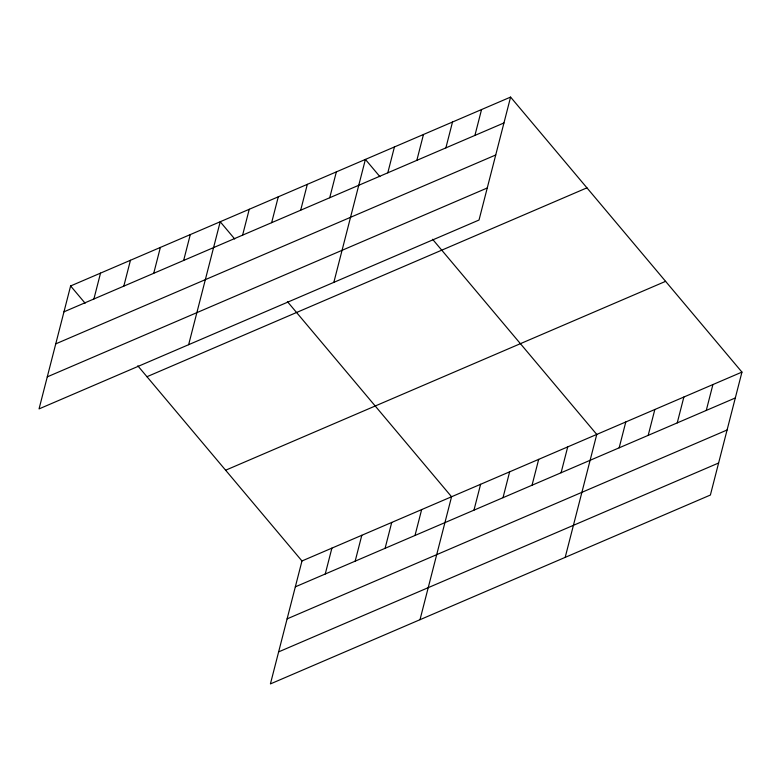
<?xml version="1.0" encoding="UTF-8"?>
<svg xmlns="http://www.w3.org/2000/svg" width="781" height="781" viewBox="0 0 781 781"><rect width="100%" height="100%" fill="white"/><g stroke="black" fill="none" stroke-linecap="round" stroke-linejoin="round"><path stroke-width="1.17" d="M510.589 97.088L70.612 285.963L39.05 408.902L479.026 220.027L510.589 97.088L741.95 372.098L710.388 495.037L270.411 683.912L301.974 560.973L741.95 372.098M93.896 298.977L100.534 273.116M123.808 286.139L130.456 260.268M153.73 273.291L160.369 247.431M183.652 260.454L190.291 234.583M188.641 344.685L220.213 221.745L234.71 238.986M242.608 235.14L249.246 209.279M271.642 222.673L278.28 196.812M300.685 210.206L307.324 184.345M329.719 197.739L336.357 171.879M333.838 282.351L365.401 159.412L379.908 176.652M387.796 172.816L394.434 146.945M416.839 160.349L423.478 134.478M325.247 573.996L331.896 548.135M445.873 147.882L452.511 122.012M355.17 561.148L361.808 535.288M474.916 135.416L481.555 109.545M385.092 548.311L391.73 522.44M415.004 535.463L421.652 509.602M420.002 619.694L451.564 496.755L287.398 301.603M473.96 510.159L480.608 484.288M503.003 497.692L509.642 471.822M532.037 485.226L538.685 459.355M561.08 472.759L567.719 446.898M565.19 557.37L596.762 434.431L432.586 239.279M619.157 447.825L625.796 421.965M648.191 435.359L654.839 409.498M677.234 422.892L683.873 397.031M706.268 410.425L712.916 384.564M63.974 311.824L503.95 122.949M55.754 343.865L495.73 154.98M47.28 376.862L487.256 187.987M146.965 376.715L586.941 187.84M225.621 470.221L665.597 281.345M295.335 586.843L735.312 397.959M287.105 618.874L727.082 429.999M278.632 651.881L718.608 463.006M70.612 285.963L85.119 303.204M137.798 365.82L301.974 560.973"/></g></svg>
